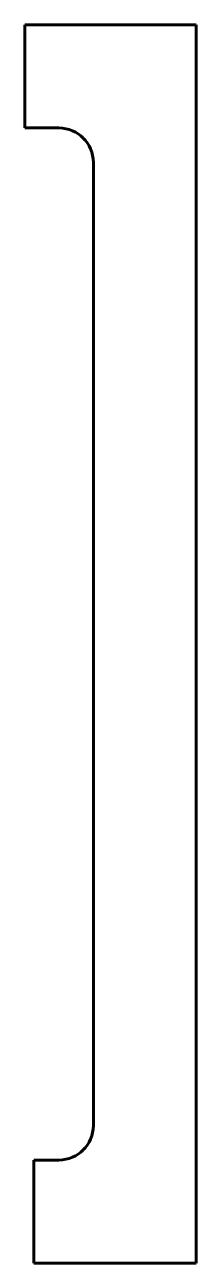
# Model space of a CAD drawing. Header units: millimetres. Extents: x -10 to -5, y -18.1 to 17.9.
import ezdxf

# ---------------------------------------------------------------- set-up
doc = ezdxf.new("R2010")
doc.units = ezdxf.units.MM
doc.linetypes.add('K5LT_BASIC', pattern=[0])

msp = doc.modelspace()

# ---------------------------------------------------------------- linework, layer by layer
at = {"color": 150, "linetype": 'K5LT_BASIC', "lineweight": 60, "true_color": 0x0080ff}
for p, q in [((-5, 17.864), (-10, 17.864)), ((-10, 17.864), (-10, 14.864)), ((-5, -18.136), (-5, 17.864)), ((-10, 14.864), (-9, 14.864)), ((-8, 13.864), (-8, -14.136)), ((-9, -15.136), (-9.738, -15.136)), ((-9.738, -18.136), (-9.738, -15.136)), ((-9.738, -18.136), (-5, -18.136))]:
    msp.add_line(p, q, dxfattribs=at)
for centre, start, end in [((-9, 13.864), 0, 90), ((-9, -14.136), 270, 0)]:
    msp.add_arc(centre, 1, start, end, dxfattribs=at)

doc.saveas('drawing.dxf')
